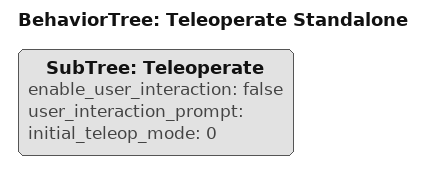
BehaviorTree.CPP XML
<?xml version='1.0' encoding='UTF-8'?>
<root BTCPP_format="4" main_tree_to_execute="Teleoperate Standalone">
  <BehaviorTree ID="Teleoperate Standalone" _description="Handles the different variations of teleoperation from the web UI. Can be used standalone." _hardcoded="false">
    <SubTree ID="Teleoperate" enable_user_interaction="false" user_interaction_prompt="" initial_teleop_mode="0"/>
  </BehaviorTree>
</root>
